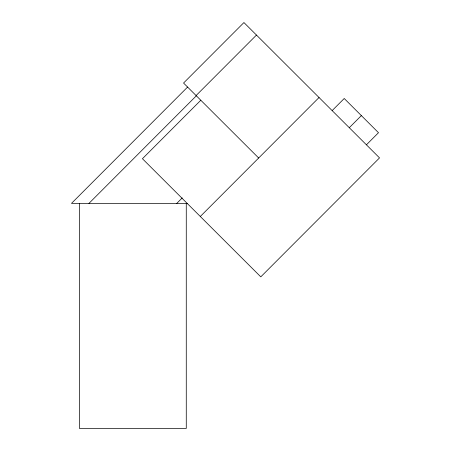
<?xml version="1.0" encoding="UTF-8"?>
<svg xmlns="http://www.w3.org/2000/svg" width="451" height="451" viewBox="0 0 451 451"><rect width="100%" height="100%" fill="white"/><g stroke="black" fill="none" stroke-linecap="round" stroke-linejoin="round"><path stroke-width="0.68" d="M79.438 203.395L79.438 428.45L186.269 428.45L186.269 203.395M187.588 87.066L71.472 203.395L187.193 203.395M196.089 95.55L256.467 35.06M88.948 203.395L196.343 95.798M200.802 100.246L142.437 158.718L260.785 276.852L379.528 157.895L243.935 22.55L183.557 83.04L258.665 158.002M176.764 203.395L182.227 197.921M200.3 216.474L319.037 97.517M332.145 110.596L344.22 98.498L378.496 132.712L366.421 144.81M349.283 127.706L361.358 115.608"/></g></svg>
